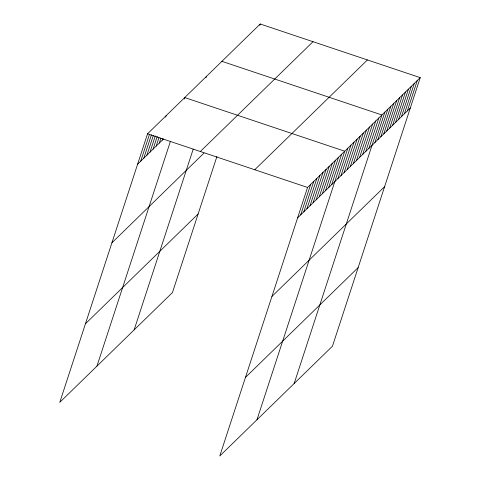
<?xml version="1.0" encoding="UTF-8"?>
<svg xmlns="http://www.w3.org/2000/svg" width="480" height="480" viewBox="0 0 480 480"><rect width="100%" height="100%" fill="white"/><g stroke="black" fill="none" stroke-linecap="round" stroke-linejoin="round"><path stroke-width="0.72" d="M420.234 77.64L307.554 187.446L219.774 456L332.46 346.194L420.234 77.64L260.226 24L147.54 133.806L59.766 402.36L172.446 292.554L216.936 156.438M140.7 161.196L149.484 134.322M143.796 158.178L151.428 134.838M146.898 155.16L153.372 135.354M149.994 152.136L155.31 135.87M153.096 149.118L157.254 136.386M156.192 146.1L158.97 137.61M165.672 117.102L166.134 115.686M159.294 143.082L160.908 138.126M162.39 140.058L162.852 138.648M96.948 366.12L170.388 141.432M184.266 98.982L184.728 97.572L344.736 151.212L256.962 419.766M205.956 77.844L206.418 76.434M134.136 329.886L193.23 149.094M259.764 25.416L260.226 24M300.714 214.842L310.65 184.428M303.81 211.818L313.752 181.41M306.912 208.8L316.848 178.392M310.008 205.782L319.95 175.368M313.104 202.758L323.046 172.35M316.206 199.74L326.148 169.332M319.302 196.722L329.244 166.308M322.404 193.704L332.346 163.29M325.5 190.68L335.442 160.272M328.602 187.662L338.538 157.254M331.698 184.644L341.64 154.23M337.896 178.602L347.838 148.194M340.998 175.584L350.934 145.17M344.094 172.566L354.036 142.152M347.196 169.542L357.132 139.134M350.292 166.524L360.234 136.116M353.388 163.506L363.33 133.092M356.49 160.488L366.432 130.074M359.586 157.464L369.528 127.056M362.688 154.446L372.63 124.038M365.784 151.428L375.726 121.014M368.886 148.404L378.822 117.996M294.15 383.526L381.924 114.978L221.91 61.332M374.928 142.512L384.87 112.104M377.88 139.644L387.816 109.23M380.826 136.77L390.762 106.362M383.772 133.902L393.714 103.488M386.718 131.028L396.66 100.614M389.664 128.154L399.606 97.746M392.616 125.286L402.552 94.872M395.562 122.412L405.498 92.004M398.508 119.538L408.45 89.13M401.454 116.67L411.396 86.256M404.4 113.796L414.342 83.388M407.346 110.922L417.288 80.514M137.604 164.214L163.422 139.05M200.346 151.506L313.026 41.7M111.918 242.802L203.97 153.102M85.452 323.772L198.132 213.966M254.748 169.746L367.434 59.94M297.612 217.86L410.298 108.054M271.926 296.448L384.612 186.642M245.46 377.412L358.146 267.606M147.54 133.806L307.554 187.446"/></g></svg>
